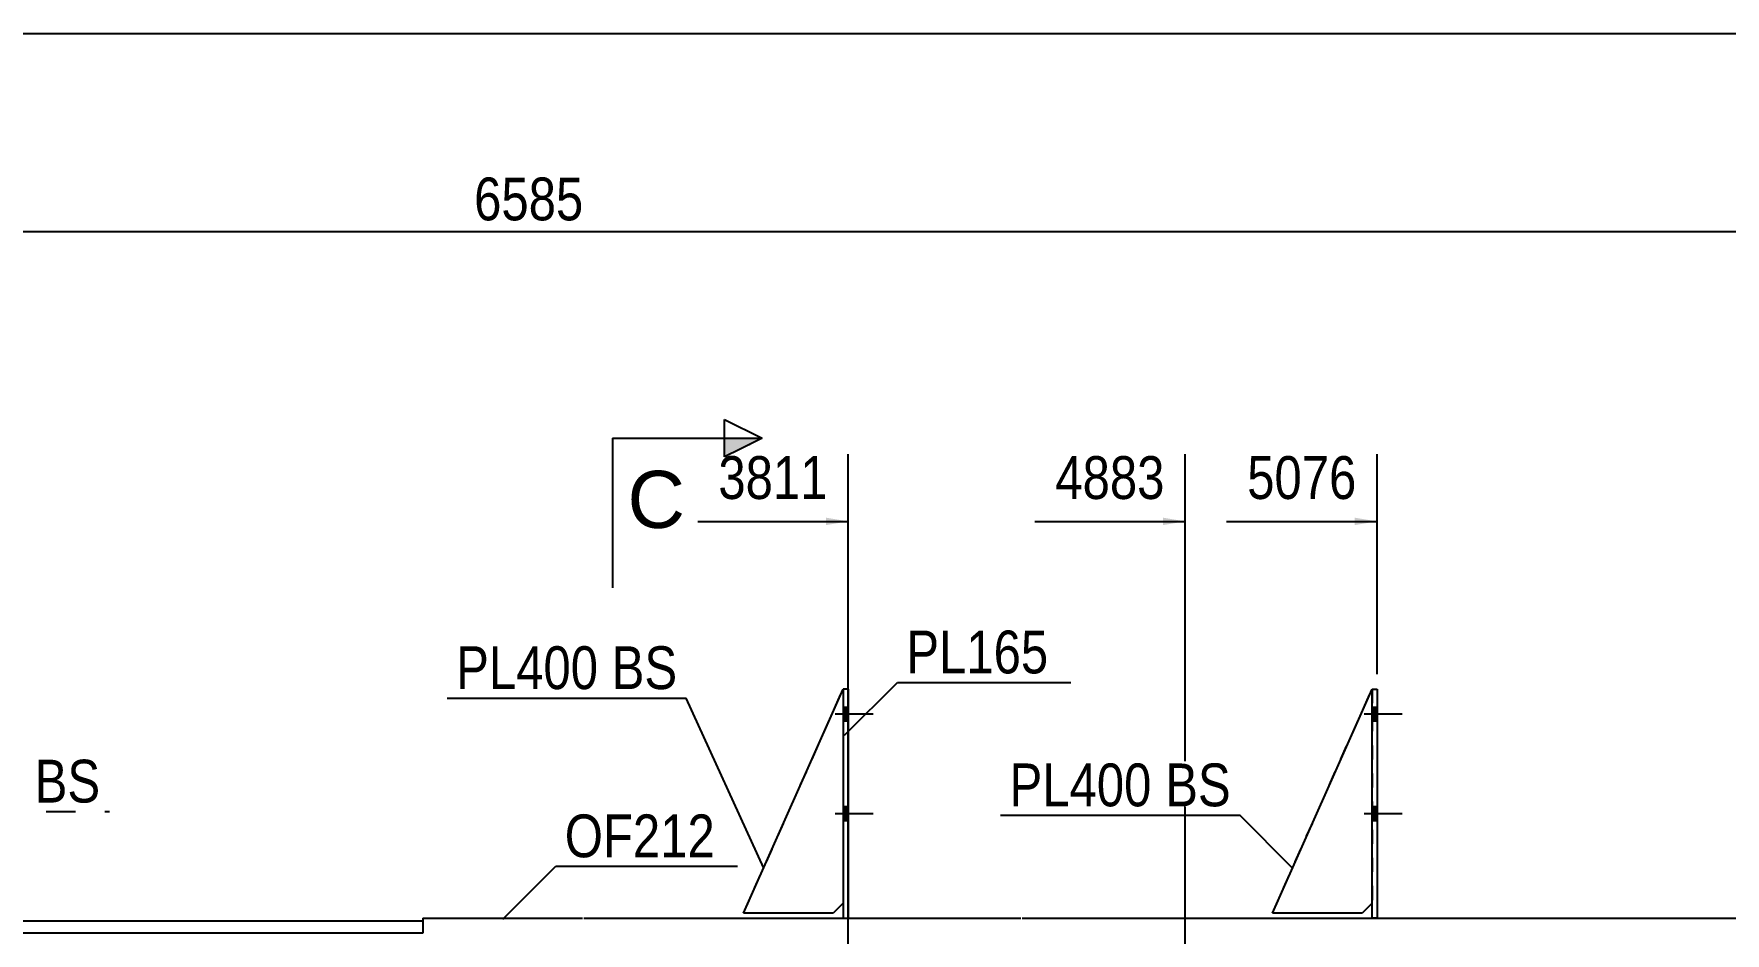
# Model space of a CAD drawing. Header units: millimetres. Extents: x -365 to 38, y -177 to 100.
# Drawn here: x -203.9 to -90.8, y 40 to 100.2 of the extents above; entities that cross this region are included whole.
import ezdxf

# ---------------------------------------------------------------- set-up
doc = ezdxf.new("R2010")
doc.units = ezdxf.units.MM
doc.linetypes.add('DXK_LINE_DOT1', pattern=[1.8814, 0.9407, -0.9407])
doc.linetypes.add('DXK_LINE_DOT2', pattern=[3.9198, 1.9599, -1.9599])
doc.styles.add('Arial', font='ARIAL.TTF', dxfattribs={"height": 0.2})
doc.styles.add('Arial Narrow', font='ARIALN.TTF', dxfattribs={"height": 0.2})

# ---------------------------------------------------------------- blocks, each defined once
blk = doc.blocks.new('Unknown-623384701-14217')
at = {"color": 5, "linetype": 'Continuous'}
blk.add_line((37.97, 100.17), (-362.03, 100.17), dxfattribs=at)
blk = doc.blocks.new('Part-623384701-8363 - 8347')
at = {"color": 2, "linetype": 'Continuous'}
for p, q in [((-177.89, 41), (-167.23, 41)), ((-177.89, 41), (-177.89, 40)), ((-167.13, 41), (-137.92, 41)), ((-137.82, 41), (-27.14, 41))]:
    blk.add_line(p, q, dxfattribs=at)
blk = doc.blocks.new('Part-623384701-8365 - 8347')
at = {"color": 2, "linetype": 'Continuous'}
for p, q in [((-177.89, 40.8), (-208.72, 40.8)), ((-177.89, 40), (-208.72, 40))]:
    blk.add_line(p, q, dxfattribs=at)
at = {"color": 7, "linetype": 'DXK_LINE_DOT1'}
blk.add_line((-177.89, 40.8), (-177.89, 40), dxfattribs=at)
blk = doc.blocks.new('Part-623384701-23902 - 8347')
at = {"color": 7, "linetype": 'DXK_LINE_DOT1'}
for p, q in [((-121.1, 41.33), (-114.43, 56.33)), ((-114.43, 42), (-115.1, 41.33)), ((-115.1, 41.33), (-121.1, 41.33))]:
    blk.add_line(p, q, dxfattribs=at)
blk = doc.blocks.new('Part-623384701-23897 - 8347')
at = {"color": 7, "linetype": 'DXK_LINE_DOT1'}
for p, q in [((-156.46, 41.33), (-149.79, 56.33)), ((-149.79, 42), (-150.46, 41.33)), ((-150.46, 41.33), (-156.46, 41.33))]:
    blk.add_line(p, q, dxfattribs=at)
blk = doc.blocks.new('Part-623384701-8406 - 8347')
at = {"color": 2, "linetype": 'Continuous'}
for p, q in [((-149.46, 56.33), (-149.79, 56.33)), ((-149.79, 56.33), (-149.79, 41)), ((-149.46, 56.33), (-149.46, 41))]:
    blk.add_line(p, q, dxfattribs=at)
at = {"color": 7, "linetype": 'DXK_LINE_DOT1'}
blk.add_line((-149.79, 41), (-149.46, 41), dxfattribs=at)
blk = doc.blocks.new('Part-623384701-8408 - 8347')
at = {"color": 2, "linetype": 'Continuous'}
for p, q in [((-114.43, 41), (-114.43, 56.33)), ((-114.43, 56.33), (-114.1, 56.33)), ((-114.1, 56.33), (-114.1, 41))]:
    blk.add_line(p, q, dxfattribs=at)
at = {"color": 7, "linetype": 'DXK_LINE_DOT1'}
blk.add_line((-114.1, 41), (-114.43, 41), dxfattribs=at)
blk = doc.blocks.new('Part-623384701-8415 - 8347')
at = {"color": 2, "linetype": 'Continuous'}
for p, q in [((-156.46, 41.33), (-149.79, 56.33)), ((-149.79, 42), (-150.46, 41.33)), ((-150.46, 41.33), (-156.46, 41.33))]:
    blk.add_line(p, q, dxfattribs=at)
at = {"color": 7, "linetype": 'DXK_LINE_DOT1'}
blk.add_line((-149.79, 56.33), (-149.79, 42), dxfattribs=at)
blk = doc.blocks.new('Bolt-623384701-8482 - 8347')
at = {"linetype": 'Continuous'}
for points in [[(-149.46, 54.2), (-149.46, 55.13), (-149.79, 55.13), (-149.79, 54.2)], [(-149.46, 54.2), (-149.46, 55.13), (-149.79, 55.13), (-149.79, 54.2)], [(-149.46, 54.2), (-149.46, 55.13), (-149.79, 55.13), (-149.79, 54.2)], [(-149.46, 47.53), (-149.46, 48.47), (-149.79, 48.47), (-149.79, 47.53)], [(-149.46, 47.53), (-149.46, 48.47), (-149.79, 48.47), (-149.79, 47.53)], [(-149.46, 47.53), (-149.46, 48.47), (-149.79, 48.47), (-149.79, 47.53)]]:
    blk.add_hatch(color=3, dxfattribs=at).paths.add_polyline_path(points)
at = {"color": 3, "linetype": 'Continuous'}
for p, q in [((-150.32, 54.67), (-147.79, 54.67)), ((-150.32, 54.67), (-147.79, 54.67)), ((-150.32, 54.67), (-147.79, 54.67)), ((-149.79, 55.13), (-149.46, 55.13)), ((-149.79, 55.13), (-149.46, 55.13)), ((-149.79, 55.13), (-149.46, 55.13)), ((-149.79, 54.2), (-149.46, 54.2)), ((-149.79, 54.2), (-149.46, 54.2)), ((-149.79, 54.2), (-149.46, 54.2)), ((-150.33, 48), (-147.79, 48)), ((-150.33, 48), (-147.79, 48)), ((-150.33, 48), (-147.79, 48)), ((-149.79, 48.47), (-149.46, 48.47)), ((-149.79, 48.47), (-149.46, 48.47)), ((-149.79, 48.47), (-149.46, 48.47)), ((-149.79, 47.53), (-149.46, 47.53)), ((-149.79, 47.53), (-149.46, 47.53)), ((-149.79, 47.53), (-149.46, 47.53))]:
    blk.add_line(p, q, dxfattribs=at)
blk = doc.blocks.new('Bolt-623384701-8484 - 8347')
at = {"linetype": 'Continuous'}
for points in [[(-114.1, 54.2), (-114.1, 55.13), (-114.43, 55.13), (-114.43, 54.2)], [(-114.1, 54.2), (-114.1, 55.13), (-114.43, 55.13), (-114.43, 54.2)], [(-114.1, 54.2), (-114.1, 55.13), (-114.43, 55.13), (-114.43, 54.2)], [(-114.1, 47.53), (-114.1, 48.47), (-114.43, 48.47), (-114.43, 47.53)], [(-114.1, 47.53), (-114.1, 48.47), (-114.43, 48.47), (-114.43, 47.53)], [(-114.1, 47.53), (-114.1, 48.47), (-114.43, 48.47), (-114.43, 47.53)]]:
    blk.add_hatch(color=3, dxfattribs=at).paths.add_polyline_path(points)
at = {"color": 3, "linetype": 'Continuous'}
for p, q in [((-114.96, 54.67), (-112.43, 54.67)), ((-114.96, 54.67), (-112.43, 54.67)), ((-114.96, 54.67), (-112.43, 54.67)), ((-114.43, 55.13), (-114.1, 55.13)), ((-114.43, 55.13), (-114.1, 55.13)), ((-114.43, 55.13), (-114.1, 55.13)), ((-114.43, 54.2), (-114.1, 54.2)), ((-114.43, 54.2), (-114.1, 54.2)), ((-114.43, 54.2), (-114.1, 54.2)), ((-114.97, 48), (-112.43, 48)), ((-114.97, 48), (-112.43, 48)), ((-114.97, 48), (-112.43, 48)), ((-114.43, 48.47), (-114.1, 48.47)), ((-114.43, 48.47), (-114.1, 48.47)), ((-114.43, 48.47), (-114.1, 48.47)), ((-114.43, 47.53), (-114.1, 47.53)), ((-114.43, 47.53), (-114.1, 47.53)), ((-114.43, 47.53), (-114.1, 47.53))]:
    blk.add_line(p, q, dxfattribs=at)
blk = doc.blocks.new('Part-623384701-23889 - 8347')
at = {"color": 2, "linetype": 'Continuous'}
for p, q in [((-121.1, 41.33), (-114.43, 56.33)), ((-114.43, 42), (-115.1, 41.33)), ((-115.1, 41.33), (-121.1, 41.33))]:
    blk.add_line(p, q, dxfattribs=at)
at = {"color": 7, "linetype": 'DXK_LINE_DOT1'}
blk.add_line((-114.43, 56.33), (-114.43, 42), dxfattribs=at)
blk = doc.blocks.new('StraightDimension-623384701-34118 - 8347')
at = {"linetype": 'Continuous'}
blk.add_hatch(color=7, dxfattribs=at).paths.add_polyline_path([(-150.95, 67.8), (-149.45, 67.55), (-150.95, 67.3)])
at = {"color": 7, "linetype": 'Continuous'}
for p, q in [((-149.45, -19.62), (-149.45, 72.05)), ((-159.52, 67.55), (-149.45, 67.55))]:
    blk.add_line(p, q, dxfattribs=at)
at = {"color": 0}
blk.add_wipeout([(-150.23, 68.45), (-150.23, 72.65), (-158.74, 72.65), (-158.74, 68.45)], dxfattribs=at)
at = {"color": 3, "style": 'Arial Narrow'}
blk.add_text('3811', height=2.863, dxfattribs=at).set_placement((-158.14, 69.05))
blk = doc.blocks.new('StraightDimension-623384701-34116 - 8347')
at = {"linetype": 'Continuous'}
blk.add_hatch(color=7, dxfattribs=at).paths.add_polyline_path([(-115.6, 67.8), (-114.1, 67.55), (-115.6, 67.3)])
at = {"color": 7, "linetype": 'Continuous'}
for p, q in [((-114.1, 57.33), (-114.1, 72.05)), ((-124.16, 67.55), (-114.1, 67.55))]:
    blk.add_line(p, q, dxfattribs=at)
at = {"color": 0}
blk.add_wipeout([(-114.87, 68.45), (-114.87, 72.65), (-123.38, 72.65), (-123.38, 68.45)], dxfattribs=at)
at = {"color": 3, "style": 'Arial Narrow'}
blk.add_text('5076', height=2.863, dxfattribs=at).set_placement((-122.78, 69.05))
blk = doc.blocks.new('StraightDimension-623384701-15527 - 8347')
at = {"color": 7, "linetype": 'Continuous'}
blk.add_line((-326.82, 86.94), (-14.81, 86.94), dxfattribs=at)
at = {"color": 0}
blk.add_wipeout([(-166.56, 87.09), (-166.56, 91.29), (-175.07, 91.29), (-175.07, 87.09)], dxfattribs=at)
at = {"color": 3, "style": 'Arial Narrow'}
blk.add_text('6585', height=2.863, dxfattribs=at).set_placement((-174.47, 87.69))
blk = doc.blocks.new('StraightDimension-623384701-34117 - 8347')
at = {"linetype": 'Continuous'}
blk.add_hatch(color=7, dxfattribs=at).paths.add_polyline_path([(-128.42, 67.8), (-126.92, 67.55), (-128.42, 67.3)])
at = {"color": 7, "linetype": 'Continuous'}
for p, q in [((-126.92, -39.48), (-126.92, 72.05)), ((-136.98, 67.55), (-126.92, 67.55))]:
    blk.add_line(p, q, dxfattribs=at)
at = {"color": 0}
blk.add_wipeout([(-127.7, 68.45), (-127.7, 72.65), (-136.21, 72.65), (-136.21, 68.45)], dxfattribs=at)
at = {"color": 3, "style": 'Arial Narrow'}
blk.add_text('4883', height=2.863, dxfattribs=at).set_placement((-135.61, 69.05))
blk = doc.blocks.new('SectionMark-623384701-22281 - 8347')
at = {"linetype": 'Continuous'}
for points in [[(-157.72, 71.86), (-157.72, 73.11), (-155.22, 73.11)], [(-157.72, -48.24), (-157.72, -46.99), (-155.22, -48.24)]]:
    blk.add_hatch(color=30, dxfattribs=at).paths.add_polyline_path(points)
at = {"color": 30, "linetype": 'Continuous'}
for p, q in [((-157.72, 71.86), (-157.72, 74.36)), ((-157.72, 74.36), (-155.22, 73.11)), ((-165.22, 73.11), (-165.22, 63.11)), ((-165.22, 73.11), (-155.22, 73.11)), ((-155.22, 73.11), (-157.72, 71.86)), ((-165.22, -48.24), (-165.22, -38.24)), ((-155.22, -48.24), (-157.72, -46.99)), ((-157.72, -46.99), (-157.72, -49.49)), ((-165.22, -48.24), (-155.22, -48.24)), ((-155.22, -48.24), (-157.72, -49.49))]:
    blk.add_line(p, q, dxfattribs=at)
at = {"color": 0, "linetype": 'Continuous'}
for points in [[(-160.36, 67.11), (-160.36, 71.11), (-164.22, 71.11), (-164.22, 67.11)], [(-160.36, -46.24), (-160.36, -42.24), (-164.22, -42.24), (-164.22, -46.24)]]:
    blk.add_wipeout(points, dxfattribs=at)
at = {"color": 96, "linetype": 'Continuous', "style": 'Arial'}
for p in [(-164.22, 67.11), (-164.22, -46.24)]:
    blk.add_text('C', height=3.82, dxfattribs=at).set_placement(p)
blk = doc.blocks.new('Mark-623384701-23051 - 8347')
at = {"color": 7, "linetype": 'Continuous'}
for p, q in [((-172.54, 40.94), (-169.01, 44.48)), ((-169.01, 44.48), (-156.86, 44.48))]:
    blk.add_line(p, q, dxfattribs=at)
at = {"color": 0}
blk.add_wipeout([(-158.36, 45.08), (-158.36, 48.08), (-168.41, 48.08), (-168.41, 45.08)], dxfattribs=at)
blk.add_wipeout([(-158.36, 45.08), (-158.36, 48.08), (-168.41, 48.08), (-168.41, 45.08)], dxfattribs=at)
at = {"color": 3, "style": 'Arial Narrow'}
blk.add_text('OF212', height=2.863, dxfattribs=at).set_placement((-168.41, 45.08))
blk = doc.blocks.new('Mark-623384701-23087 - 8347')
at = {"color": 7, "linetype": 'Continuous'}
for p, q in [((-149.71, 53.25), (-146.17, 56.78)), ((-146.17, 56.78), (-134.57, 56.78))]:
    blk.add_line(p, q, dxfattribs=at)
at = {"color": 0}
blk.add_wipeout([(-136.07, 57.38), (-136.07, 60.38), (-145.57, 60.38), (-145.57, 57.38)], dxfattribs=at)
blk.add_wipeout([(-136.07, 57.38), (-136.07, 60.38), (-145.57, 60.38), (-145.57, 57.38)], dxfattribs=at)
at = {"color": 3, "style": 'Arial Narrow'}
blk.add_text('PL165', height=2.863, dxfattribs=at).set_placement((-145.57, 57.38))
blk = doc.blocks.new('MarkSet-623384701-24155 - 8347')
at = {"color": 7, "linetype": 'Continuous'}
for p in [(-139.27, 47.89), (-119.75, 44.35)]:
    blk.add_line(p, (-123.28, 47.89), dxfattribs=at)
at = {"color": 0}
for points in [[(-129.16, 48.49), (-129.16, 51.49), (-138.67, 51.49), (-138.67, 48.49)], [(-123.88, 48.49), (-123.88, 51.49), (-128.26, 51.49), (-128.26, 48.49)]]:
    blk.add_wipeout(points, dxfattribs=at)
for points in [[(-129.16, 48.49), (-129.16, 51.49), (-138.67, 51.49), (-138.67, 48.49)], [(-123.88, 48.49), (-123.88, 51.49), (-128.26, 51.49), (-128.26, 48.49)]]:
    blk.add_wipeout(points, dxfattribs=at)
at = {"color": 3, "style": 'Arial Narrow'}
for s, p in [('PL400', (-138.67, 48.49)), ('BS', (-128.26, 48.49))]:
    blk.add_text(s, height=2.863, dxfattribs=at).set_placement(p)
blk = doc.blocks.new('MarkSet-623384701-28975 - 8347')
at = {"color": 7, "linetype": 'Continuous'}
for p in [(-176.27, 55.73), (-155.11, 44.35)]:
    blk.add_line(p, (-160.29, 55.73), dxfattribs=at)
at = {"color": 0}
for points in [[(-166.17, 56.33), (-166.17, 59.33), (-175.67, 59.33), (-175.67, 56.33)], [(-160.89, 56.33), (-160.89, 59.33), (-165.27, 59.33), (-165.27, 56.33)]]:
    blk.add_wipeout(points, dxfattribs=at)
for points in [[(-166.17, 56.33), (-166.17, 59.33), (-175.67, 59.33), (-175.67, 56.33)], [(-160.89, 56.33), (-160.89, 59.33), (-165.27, 59.33), (-165.27, 56.33)]]:
    blk.add_wipeout(points, dxfattribs=at)
at = {"color": 3, "style": 'Arial Narrow'}
for s, p in [('PL400', (-175.67, 56.33)), ('BS', (-165.27, 56.33))]:
    blk.add_text(s, height=2.863, dxfattribs=at).set_placement(p)
blk = doc.blocks.new('MarkSet-623384701-30362 - 8347')
at = {"color": 7, "linetype": 'DXK_LINE_DOT2'}
for p, q in [((-223.44, 45.64), (-214.85, 48.14)), ((-214.85, 48.14), (-198.86, 48.14))]:
    blk.add_line(p, q, dxfattribs=at)
at = {"color": 0}
for points in [[(-204.75, 48.74), (-204.75, 51.74), (-214.25, 51.74), (-214.25, 48.74)], [(-199.46, 48.74), (-199.46, 51.74), (-203.85, 51.74), (-203.85, 48.74)]]:
    blk.add_wipeout(points, dxfattribs=at)
for points in [[(-204.75, 48.74), (-204.75, 51.74), (-214.25, 51.74), (-214.25, 48.74)], [(-199.46, 48.74), (-199.46, 51.74), (-203.85, 51.74), (-203.85, 48.74)]]:
    blk.add_wipeout(points, dxfattribs=at)
at = {"color": 3, "style": 'Arial Narrow'}
for s, p in [('PL400', (-214.25, 48.74)), ('BS', (-203.85, 48.74))]:
    blk.add_text(s, height=2.863, dxfattribs=at).set_placement(p)

msp = doc.modelspace()

# ---------------------------------------------------------------- block references
for name in ['Unknown-623384701-14217', 'Part-623384701-23897 - 8347', 'Part-623384701-8415 - 8347', 'Part-623384701-8406 - 8347', 'Part-623384701-23902 - 8347', 'Part-623384701-23889 - 8347', 'Part-623384701-8408 - 8347', 'Bolt-623384701-8482 - 8347', 'Bolt-623384701-8484 - 8347', 'Part-623384701-8365 - 8347', 'Part-623384701-8363 - 8347']:
    msp.add_blockref(name, (0, 0))

# ---------------------------------------------------------------- next in the draw order: block references
for name in ['StraightDimension-623384701-34118 - 8347', 'StraightDimension-623384701-34116 - 8347']:
    msp.add_blockref(name, (0, 0))

# ---------------------------------------------------------------- next in the draw order: block references
msp.add_blockref('StraightDimension-623384701-15527 - 8347', (0, 0))

# ---------------------------------------------------------------- next in the draw order: block references
for name in ['SectionMark-623384701-22281 - 8347', 'StraightDimension-623384701-34117 - 8347', 'MarkSet-623384701-30362 - 8347']:
    msp.add_blockref(name, (0, 0))

# ---------------------------------------------------------------- next in the draw order: block references
for name in ['Mark-623384701-23087 - 8347', 'MarkSet-623384701-24155 - 8347', 'Mark-623384701-23051 - 8347']:
    msp.add_blockref(name, (0, 0))

# ---------------------------------------------------------------- next in the draw order: block references
msp.add_blockref('MarkSet-623384701-28975 - 8347', (0, 0))

doc.saveas('drawing.dxf')
